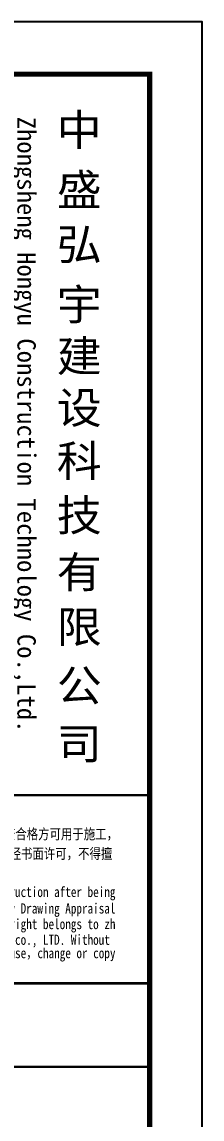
# Model space of a CAD drawing. Extents: x 1051052 to 1482120, y -981644 to -673261.
# Drawn here: x 1152774 to 1156217, y -849229 to -828229 of the extents above; entities that cross this region are included whole.
import ezdxf

# ---------------------------------------------------------------- set-up
doc = ezdxf.new("R2010")
doc.units = 0
doc.header["$LTSCALE"] = 1000
doc.header["$MEASUREMENT"] = 0
doc.layers.add('TK', color=142, linetype='Continuous')
doc.layers.add('填充', color=8, linetype='Continuous')
doc.styles.add('HYZT1', font='', dxfattribs={"width": 0.8})
doc.styles.add('HYZT2', font='simhei_0.ttf', dxfattribs={"width": 0.8})
doc.styles.get('HYZT1').set_extended_font_data('SimSun')

# ---------------------------------------------------------------- blocks, each defined once
blk = doc.blocks.new('A$C05385F37')
at = {"layer": 'TK'}
for p, q in [((-8000, -1000), (-1000, -1000)), ((-1000, -1000), (-1000, -26100)), ((-8000, -14800), (-1000, -14800))]:
    blk.add_line(p, q, dxfattribs=at)
at = {"layer": 'TK', "const_width": 50}
for points in [[(-8000, -14800), (-1000, -14800)], [(-1000, -18400), (-8000, -18400)], [(-1000, -20000), (-8000, -20000)]]:
    blk.add_lwpolyline(points, dxfattribs=at)
at = {"layer": 'TK'}
for s, height, style, width, p in [('中', 600, 'HYZT2', 1.05, (-2778, -2366)), ('盛', 600, 'HYZT2', 1.05, (-2778, -3515)), ('弘', 600, 'HYZT2', 1.05, (-2778, -4559)), ('宇', 600, 'HYZT2', 1.05, (-2778, -5708)), ('建', 600, 'HYZT2', 1.05, (-2778, -6696)), ('设', 600, 'HYZT2', 1.05, (-2778, -7687)), ('科', 600, 'HYZT2', 1.05, (-2778, -8702)), ('技', 600, 'HYZT2', 1.05, (-2778, -9744)), ('有', 600, 'HYZT2', 1.05, (-2778, -10833)), ('限', 600, 'HYZT2', 1.05, (-2778, -11880)), ('公', 600, 'HYZT2', 1.05, (-2778, -13003)), ('司', 600, 'HYZT2', 1.05, (-2778, -14115)), ('*本图经施工图审查机构及消防审批部门审查合格方可用于施工，', 200, 'HYZT1', 0.8, (-7826, -15644)), ('版权属中盛弘宇建设科技有限公司所有，未经书面许可，不得擅', 200, 'HYZT1', 0.8, (-7826, -16019)), ('This drawing can only be used for construction after being ', 196, 'HYZT1', 0.8, (-7842, -16750)), ('examined to be qualified and approved by Drawing Appraisal ', 196, 'HYZT1', 0.8, (-7842, -17066)), ('Unit & Fire Control Committee. The copyright belongs to zh', 196, 'HYZT1', 0.8, (-7842, -17365)), ('ongsheng hongyu construction technology co., LTD. Without ', 196, 'HYZT1', 0.8, (-7842, -17665)), ("written permission, it's prohibited to use，change or copy ", 196, 'HYZT1', 0.8, (-7842, -17921))]:
    blk.add_text(s, height=height, dxfattribs=dict(at, style=style, width=width)).set_placement(p)
at = {"layer": 'TK', "style": 'HYZT2', "width": 0.99}
blk.add_text('Zhongsheng Hongyu Construction Technology Co.,Ltd.', height=350, rotation=270, dxfattribs=at).set_placement((-3530, -1814))
blk = doc.blocks.new('A2K')
at = {"layer": 'TK'}
blk.add_lwpolyline([(0, 0), (59400, 0), (59400, 42000), (0, 42000)], close=True, dxfattribs=at)
at = {"layer": 'TK', "const_width": 100}
blk.add_lwpolyline([(2500, 1000), (58400, 1000), (58400, 41000), (2500, 41000)], close=True, dxfattribs=at)
at = {"color": 4}
blk.add_blockref('A$C05385F37', (59400, 42000), dxfattribs=at)

msp = doc.modelspace()

# ---------------------------------------------------------------- block references
at = {"layer": '填充'}
msp.add_blockref('A2K', (1096816.779, -870229.077), dxfattribs=at)

doc.saveas('drawing.dxf')
